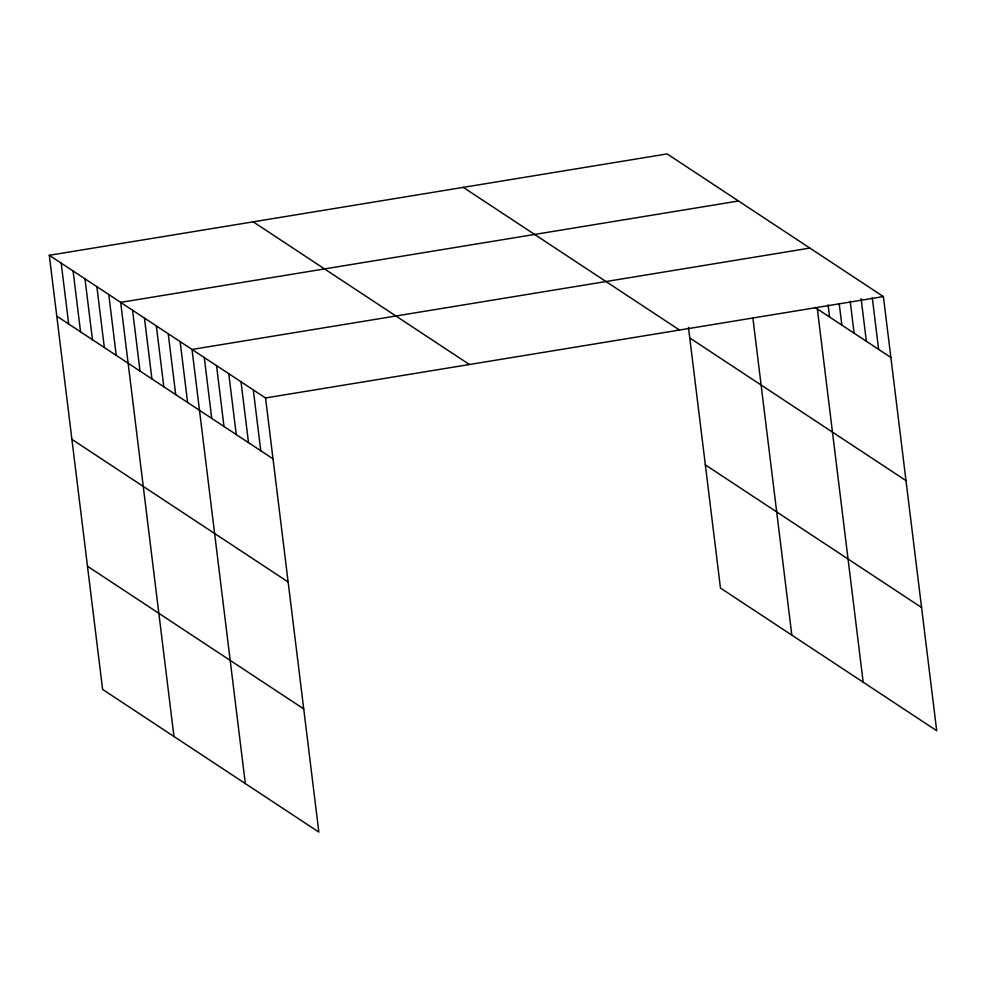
<?xml version="1.0" encoding="UTF-8"?>
<svg xmlns="http://www.w3.org/2000/svg" width="986" height="986" viewBox="0 0 986 986"><rect width="100%" height="100%" fill="white"/><g stroke="black" fill="none" stroke-linecap="round" stroke-linejoin="round"><path stroke-width="1.48" d="M49.3 255.288L265.542 397.962L318.848 832.085L102.606 689.411L49.3 255.288L667.152 153.915L883.394 296.589L936.7 730.712L720.458 588.038L688.45 327.303M738.514 200.996L120.662 302.369L173.967 736.493M809.876 248.078L192.024 349.451L245.317 783.574M265.542 397.962L883.394 296.589M814.966 307.373L890.863 357.45M463.26 187.365L679.502 330.039M689.756 337.951L905.998 480.626M705.335 464.862L921.577 607.524M253.192 221.838L469.435 364.512M56.769 316.149L273.011 458.823M71.892 439.325L288.134 581.999M87.483 566.235L303.725 708.909M872.265 297.624L878.612 349.364M861.135 298.672L866.361 341.279M850.191 301.235L854.11 333.194M839.234 303.799L841.859 325.109M828.104 304.847L829.596 317.024M817.345 308.938L863.181 682.201M752.897 318.121L791.82 635.12M253.291 389.877L260.76 450.738M241.028 381.792L248.509 442.652M228.777 373.706L236.246 434.567M216.526 365.621L223.995 426.482M204.275 357.536L211.744 418.397M180.13 341.612L187.599 402.473M168.236 333.761L175.705 394.622M156.343 325.91L163.812 386.771M144.449 318.071L151.918 378.932M132.555 310.22L140.024 371.081M108.768 294.531L116.237 355.391M96.874 286.679L104.343 347.54M84.981 278.828L92.45 339.689M73.087 270.99L80.556 331.851M61.194 263.139L68.663 324"/></g></svg>
